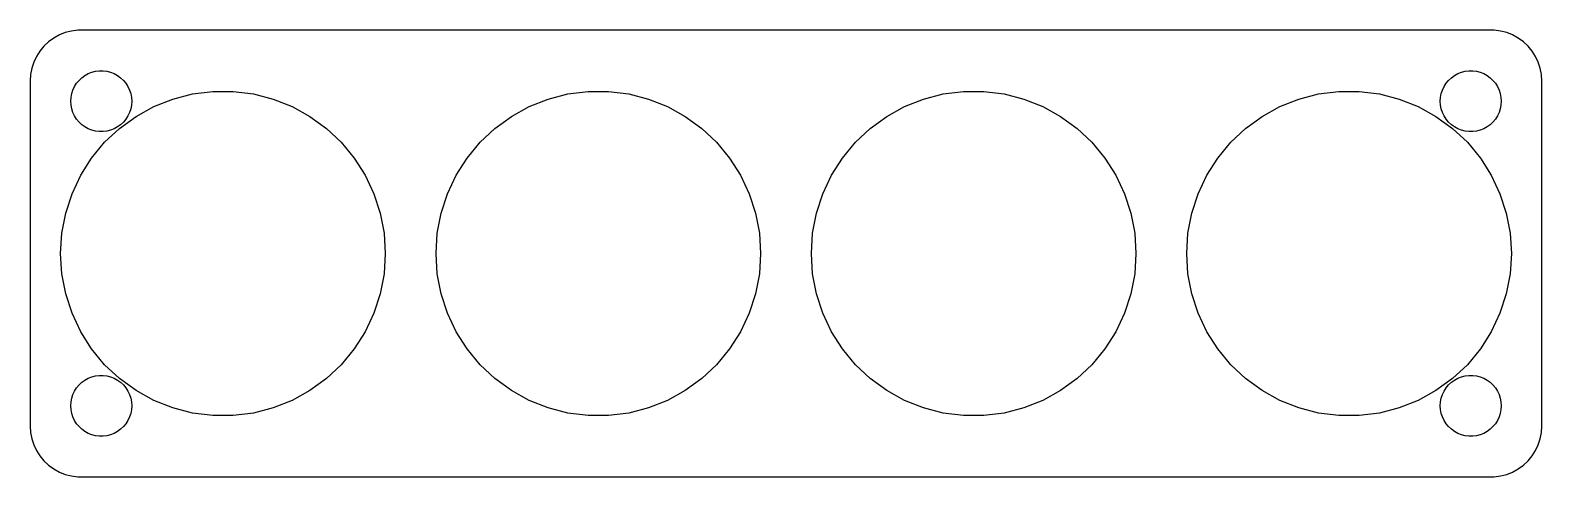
# Model space of a CAD drawing. Header units: metres. Extents: x -74 to 74, y -22 to 22.
import ezdxf

# ---------------------------------------------------------------- set-up
doc = ezdxf.new("R2010")
doc.units = ezdxf.units.M

msp = doc.modelspace()

# ---------------------------------------------------------------- linework, layer by layer
for p, q in [((-72.1791, 21.2216), (-72.6871, 20.8526)), ((-71.6289, 21.5241), (-72.1791, 21.2216)), ((-71.0451, 21.7553), (-71.6289, 21.5241)), ((-70.4369, 21.9114), (-71.0451, 21.7553)), ((-69.8139, 21.9901), (-70.4369, 21.9114)), ((69.8139, 21.9901), (-69.8139, 21.9901)), ((70.4369, 21.9114), (69.8139, 21.9901)), ((71.0451, 21.7553), (70.4369, 21.9114)), ((71.6289, 21.5241), (71.0451, 21.7553)), ((72.1791, 21.2216), (71.6289, 21.5241)), ((72.6871, 20.8526), (72.1791, 21.2216)), ((-73.8815, 19.4088), (-74.1489, 18.8406)), ((-73.5451, 19.9389), (-73.8815, 19.4088)), ((-73.1448, 20.4227), (-73.5451, 19.9389)), ((-72.6871, 20.8526), (-73.1448, 20.4227)), ((73.1448, 20.4227), (72.6871, 20.8526)), ((73.5451, 19.9389), (73.1448, 20.4227)), ((73.8815, 19.4088), (73.5451, 19.9389)), ((74.1489, 18.8406), (73.8815, 19.4088)), ((-74.3429, 18.2434), (-74.4606, 17.6267)), ((-74.1489, 18.8406), (-74.3429, 18.2434)), ((-68.427, 17.8532), (-68.0621, 17.9469)), ((-68.0621, 17.9469), (-67.6884, 17.9941)), ((-67.6884, 17.9941), (-67.3116, 17.9941)), ((-67.3116, 17.9941), (-66.9379, 17.9469)), ((-66.9379, 17.9469), (-66.573, 17.8532)), ((66.573, 17.8532), (66.9379, 17.9469)), ((66.9379, 17.9469), (67.3116, 17.9941)), ((67.3116, 17.9941), (67.6884, 17.9941)), ((67.6884, 17.9941), (68.0621, 17.9469)), ((68.0621, 17.9469), (68.427, 17.8532)), ((74.3429, 18.2434), (74.1489, 18.8406)), ((74.4606, 17.6267), (74.3429, 18.2434)), ((-74.4606, 17.6267), (-74.5, 17)), ((-74.5, 17), (-74.5, -17)), ((-70.2893, 16.1044), (-70.1289, 16.4453)), ((-70.1289, 16.4453), (-69.927, 16.7634)), ((-69.927, 16.7634), (-69.6869, 17.0536)), ((-69.6869, 17.0536), (-69.4123, 17.3115)), ((-69.4123, 17.3115), (-69.1075, 17.533)), ((-69.1075, 17.533), (-68.7773, 17.7145)), ((-68.7773, 17.7145), (-68.427, 17.8532)), ((-66.573, 17.8532), (-66.2227, 17.7145)), ((-66.2227, 17.7145), (-65.8925, 17.533)), ((-65.8925, 17.533), (-65.5877, 17.3115)), ((-65.5877, 17.3115), (-65.3131, 17.0536)), ((-65.3131, 17.0536), (-65.073, 16.7634)), ((-65.073, 16.7634), (-64.8711, 16.4453)), ((-64.8711, 16.4453), (-64.7107, 16.1044)), ((64.7107, 16.1044), (64.8711, 16.4453)), ((64.8711, 16.4453), (65.073, 16.7634)), ((65.073, 16.7634), (65.3131, 17.0536)), ((65.3131, 17.0536), (65.5877, 17.3115)), ((65.5877, 17.3115), (65.8925, 17.533)), ((65.8925, 17.533), (66.2227, 17.7145)), ((66.2227, 17.7145), (66.573, 17.8532)), ((68.427, 17.8532), (68.7773, 17.7145)), ((68.7773, 17.7145), (69.1075, 17.533)), ((69.1075, 17.533), (69.4123, 17.3115)), ((69.4123, 17.3115), (69.6869, 17.0536)), ((69.6869, 17.0536), (69.927, 16.7634)), ((69.927, 16.7634), (70.1289, 16.4453)), ((70.1289, 16.4453), (70.2893, 16.1044)), ((74.5, 17), (74.4606, 17.6267)), ((74.5, -17), (74.5, 17)), ((-70.5, 15), (-70.4763, 15.376)), ((-70.4763, 14.624), (-70.5, 15)), ((-70.4763, 15.376), (-70.4057, 15.7461)), ((-70.4057, 15.7461), (-70.2893, 16.1044)), ((-64.7107, 16.1044), (-64.5943, 15.7461)), ((-64.5943, 15.7461), (-64.5237, 15.376)), ((-64.5237, 15.376), (-64.5, 15)), ((-64.5, 15), (-64.5237, 14.624)), ((-62.3125, 14.4772), (-60.4443, 15.2169)), ((-60.4443, 15.2169), (-58.4981, 15.7166)), ((-58.4981, 15.7166), (-56.5046, 15.9684)), ((-56.5046, 15.9684), (-54.4953, 15.9684)), ((-54.4953, 15.9684), (-52.5019, 15.7166)), ((-52.5019, 15.7166), (-50.5557, 15.2169)), ((-50.5557, 15.2169), (-48.6875, 14.4772)), ((-25.3125, 14.4772), (-23.4443, 15.2169)), ((-23.4443, 15.2169), (-21.4981, 15.7166)), ((-21.4981, 15.7166), (-19.5046, 15.9684)), ((-19.5046, 15.9684), (-17.4953, 15.9684)), ((-17.4953, 15.9684), (-15.5019, 15.7166)), ((-15.5019, 15.7166), (-13.5557, 15.2169)), ((-13.5557, 15.2169), (-11.6875, 14.4772)), ((11.6875, 14.4772), (13.5557, 15.2169)), ((13.5557, 15.2169), (15.5019, 15.7166)), ((15.5019, 15.7166), (17.4953, 15.9684)), ((17.4953, 15.9684), (19.5046, 15.9684)), ((19.5046, 15.9684), (21.4981, 15.7166)), ((21.4981, 15.7166), (23.4443, 15.2169)), ((23.4443, 15.2169), (25.3125, 14.4772)), ((48.6875, 14.4772), (50.5557, 15.2169)), ((50.5557, 15.2169), (52.5019, 15.7166)), ((52.5019, 15.7166), (54.4953, 15.9684)), ((54.4953, 15.9684), (56.5046, 15.9684)), ((56.5046, 15.9684), (58.4981, 15.7166)), ((58.4981, 15.7166), (60.4443, 15.2169)), ((60.4443, 15.2169), (62.3125, 14.4772)), ((64.5, 15), (64.5237, 15.376)), ((64.5237, 14.624), (64.5, 15)), ((64.5237, 15.376), (64.5943, 15.7461)), ((64.5943, 15.7461), (64.7107, 16.1044)), ((70.2893, 16.1044), (70.4057, 15.7461)), ((70.4057, 15.7461), (70.4763, 15.376)), ((70.4763, 15.376), (70.5, 15)), ((70.5, 15), (70.4763, 14.624)), ((-70.4057, 14.2539), (-70.4763, 14.624)), ((-70.2893, 13.8956), (-70.4057, 14.2539)), ((-70.1289, 13.5547), (-70.2893, 13.8956)), ((-69.927, 13.2366), (-70.1289, 13.5547)), ((-65.6988, 12.3282), (-64.0732, 13.5092)), ((-64.8711, 13.5547), (-65.073, 13.2366)), ((-64.7107, 13.8956), (-64.8711, 13.5547)), ((-64.5943, 14.2539), (-64.7107, 13.8956)), ((-64.5237, 14.624), (-64.5943, 14.2539)), ((-64.0732, 13.5092), (-62.3125, 14.4772)), ((-48.6875, 14.4772), (-46.9268, 13.5092)), ((-46.9268, 13.5092), (-45.3012, 12.3282)), ((-28.6988, 12.3282), (-27.0732, 13.5092)), ((-27.0732, 13.5092), (-25.3125, 14.4772)), ((-11.6875, 14.4772), (-9.92676, 13.5092)), ((-9.92676, 13.5092), (-8.30121, 12.3282)), ((8.30121, 12.3282), (9.92676, 13.5092)), ((9.92676, 13.5092), (11.6875, 14.4772)), ((25.3125, 14.4772), (27.0732, 13.5092)), ((27.0732, 13.5092), (28.6988, 12.3282)), ((45.3012, 12.3282), (46.9268, 13.5092)), ((46.9268, 13.5092), (48.6875, 14.4772)), ((62.3125, 14.4772), (64.0732, 13.5092)), ((64.0732, 13.5092), (65.6988, 12.3282)), ((64.5943, 14.2539), (64.5237, 14.624)), ((64.7107, 13.8956), (64.5943, 14.2539)), ((64.8711, 13.5547), (64.7107, 13.8956)), ((65.073, 13.2366), (64.8711, 13.5547)), ((70.1289, 13.5547), (69.927, 13.2366)), ((70.2893, 13.8956), (70.1289, 13.5547)), ((70.4057, 14.2539), (70.2893, 13.8956)), ((70.4763, 14.624), (70.4057, 14.2539)), ((-69.6869, 12.9464), (-69.927, 13.2366)), ((-69.4123, 12.6884), (-69.6869, 12.9464)), ((-69.1075, 12.467), (-69.4123, 12.6884)), ((-68.7773, 12.2855), (-69.1075, 12.467)), ((-68.427, 12.1468), (-68.7773, 12.2855)), ((-68.0621, 12.0531), (-68.427, 12.1468)), ((-67.6884, 12.0059), (-68.0621, 12.0531)), ((-67.3116, 12.0059), (-67.6884, 12.0059)), ((-66.9379, 12.0531), (-67.3116, 12.0059)), ((-67.1635, 10.9527), (-65.6988, 12.3282)), ((-66.573, 12.1468), (-66.9379, 12.0531)), ((-66.2227, 12.2855), (-66.573, 12.1468)), ((-65.8925, 12.467), (-66.2227, 12.2855)), ((-65.5877, 12.6884), (-65.8925, 12.467)), ((-65.3131, 12.9464), (-65.5877, 12.6884)), ((-65.073, 13.2366), (-65.3131, 12.9464)), ((-45.3012, 12.3282), (-43.8365, 10.9527)), ((-30.1635, 10.9527), (-28.6988, 12.3282)), ((-8.30121, 12.3282), (-6.83649, 10.9527)), ((6.83649, 10.9527), (8.30121, 12.3282)), ((28.6988, 12.3282), (30.1635, 10.9527)), ((43.8365, 10.9527), (45.3012, 12.3282)), ((65.3131, 12.9464), (65.073, 13.2366)), ((65.5877, 12.6884), (65.3131, 12.9464)), ((65.8925, 12.467), (65.5877, 12.6884)), ((65.6988, 12.3282), (67.1635, 10.9527)), ((66.2227, 12.2855), (65.8925, 12.467)), ((66.573, 12.1468), (66.2227, 12.2855)), ((66.9379, 12.0531), (66.573, 12.1468)), ((67.3116, 12.0059), (66.9379, 12.0531)), ((67.6884, 12.0059), (67.3116, 12.0059)), ((68.0621, 12.0531), (67.6884, 12.0059)), ((68.427, 12.1468), (68.0621, 12.0531)), ((68.7773, 12.2855), (68.427, 12.1468)), ((69.1075, 12.467), (68.7773, 12.2855)), ((69.4123, 12.6884), (69.1075, 12.467)), ((69.6869, 12.9464), (69.4123, 12.6884)), ((69.927, 13.2366), (69.6869, 12.9464)), ((-68.4443, 9.40456), (-67.1635, 10.9527)), ((-43.8365, 10.9527), (-42.5557, 9.40456)), ((-31.4443, 9.40456), (-30.1635, 10.9527)), ((-6.83649, 10.9527), (-5.55573, 9.40456)), ((5.55573, 9.40456), (6.83649, 10.9527)), ((30.1635, 10.9527), (31.4443, 9.40456)), ((42.5557, 9.40456), (43.8365, 10.9527)), ((67.1635, 10.9527), (68.4443, 9.40456)), ((-69.5209, 7.70805), (-68.4443, 9.40456)), ((-42.5557, 9.40456), (-41.4791, 7.70805)), ((-32.5209, 7.70805), (-31.4443, 9.40456)), ((-5.55573, 9.40456), (-4.47908, 7.70805)), ((4.47908, 7.70805), (5.55573, 9.40456)), ((31.4443, 9.40456), (32.5209, 7.70805)), ((41.4791, 7.70805), (42.5557, 9.40456)), ((68.4443, 9.40456), (69.5209, 7.70805)), ((-70.3764, 5.88998), (-69.5209, 7.70805)), ((-41.4791, 7.70805), (-40.6236, 5.88998)), ((-33.3764, 5.88998), (-32.5209, 7.70805)), ((-4.47908, 7.70805), (-3.62357, 5.88998)), ((3.62357, 5.88998), (4.47908, 7.70805)), ((32.5209, 7.70805), (33.3764, 5.88998)), ((40.6236, 5.88998), (41.4791, 7.70805)), ((69.5209, 7.70805), (70.3764, 5.88998)), ((-70.9973, 3.97903), (-70.3764, 5.88998)), ((-40.6236, 5.88998), (-40.0027, 3.97903)), ((-33.9973, 3.97903), (-33.3764, 5.88998)), ((-3.62357, 5.88998), (-3.00266, 3.97903)), ((3.00266, 3.97903), (3.62357, 5.88998)), ((33.3764, 5.88998), (33.9973, 3.97903)), ((40.0027, 3.97903), (40.6236, 5.88998)), ((70.3764, 5.88998), (70.9973, 3.97903)), ((-71.3738, 2.00533), (-70.9973, 3.97903)), ((-40.0027, 3.97903), (-39.6262, 2.00533)), ((-34.3738, 2.00533), (-33.9973, 3.97903)), ((-3.00266, 3.97903), (-2.62616, 2.00533)), ((2.62616, 2.00533), (3.00266, 3.97903)), ((33.9973, 3.97903), (34.3738, 2.00533)), ((39.6262, 2.00533), (40.0027, 3.97903)), ((70.9973, 3.97903), (71.3738, 2.00533)), ((-71.5, 0), (-71.3738, 2.00533)), ((-39.6262, 2.00533), (-39.5, 0)), ((-34.5, 0), (-34.3738, 2.00533)), ((-2.62616, 2.00533), (-2.5, 0)), ((2.5, 0), (2.62616, 2.00533)), ((34.3738, 2.00533), (34.5, 0)), ((39.5, 0), (39.6262, 2.00533)), ((71.3738, 2.00533), (71.5, 0)), ((-71.3738, -2.00533), (-71.5, 0)), ((-39.5, 0), (-39.6262, -2.00533)), ((-34.3738, -2.00533), (-34.5, 0)), ((-2.5, 0), (-2.62616, -2.00533)), ((2.62616, -2.00533), (2.5, 0)), ((34.5, 0), (34.3738, -2.00533)), ((39.6262, -2.00533), (39.5, 0)), ((71.5, 0), (71.3738, -2.00533)), ((-70.9973, -3.97903), (-71.3738, -2.00533)), ((-39.6262, -2.00533), (-40.0027, -3.97903)), ((-33.9973, -3.97903), (-34.3738, -2.00533)), ((-2.62616, -2.00533), (-3.00266, -3.97903)), ((3.00266, -3.97903), (2.62616, -2.00533)), ((34.3738, -2.00533), (33.9973, -3.97903)), ((40.0027, -3.97903), (39.6262, -2.00533)), ((71.3738, -2.00533), (70.9973, -3.97903)), ((-70.3764, -5.88998), (-70.9973, -3.97903)), ((-40.0027, -3.97903), (-40.6236, -5.88998)), ((-33.3764, -5.88998), (-33.9973, -3.97903)), ((-3.00266, -3.97903), (-3.62357, -5.88998)), ((3.62357, -5.88998), (3.00266, -3.97903)), ((33.9973, -3.97903), (33.3764, -5.88998)), ((40.6236, -5.88998), (40.0027, -3.97903)), ((70.9973, -3.97903), (70.3764, -5.88998)), ((-69.5209, -7.70805), (-70.3764, -5.88998)), ((-40.6236, -5.88998), (-41.4791, -7.70805)), ((-32.5209, -7.70805), (-33.3764, -5.88998)), ((-3.62357, -5.88998), (-4.47908, -7.70805)), ((4.47908, -7.70805), (3.62357, -5.88998)), ((33.3764, -5.88998), (32.5209, -7.70805)), ((41.4791, -7.70805), (40.6236, -5.88998)), ((70.3764, -5.88998), (69.5209, -7.70805)), ((-68.4443, -9.40456), (-69.5209, -7.70805)), ((-41.4791, -7.70805), (-42.5557, -9.40456)), ((-31.4443, -9.40456), (-32.5209, -7.70805)), ((-4.47908, -7.70805), (-5.55573, -9.40456)), ((5.55573, -9.40456), (4.47908, -7.70805)), ((32.5209, -7.70805), (31.4443, -9.40456)), ((42.5557, -9.40456), (41.4791, -7.70805)), ((69.5209, -7.70805), (68.4443, -9.40456)), ((-67.1635, -10.9527), (-68.4443, -9.40456)), ((-42.5557, -9.40456), (-43.8365, -10.9527)), ((-30.1635, -10.9527), (-31.4443, -9.40456)), ((-5.55573, -9.40456), (-6.83649, -10.9527)), ((6.83649, -10.9527), (5.55573, -9.40456)), ((31.4443, -9.40456), (30.1635, -10.9527)), ((43.8365, -10.9527), (42.5557, -9.40456)), ((68.4443, -9.40456), (67.1635, -10.9527)), ((-65.6988, -12.3282), (-67.1635, -10.9527)), ((-43.8365, -10.9527), (-45.3012, -12.3282)), ((-28.6988, -12.3282), (-30.1635, -10.9527)), ((-6.83649, -10.9527), (-8.30121, -12.3282)), ((8.30121, -12.3282), (6.83649, -10.9527)), ((30.1635, -10.9527), (28.6988, -12.3282)), ((45.3012, -12.3282), (43.8365, -10.9527)), ((67.1635, -10.9527), (65.6988, -12.3282)), ((-70.1289, -13.5547), (-69.927, -13.2366)), ((-69.927, -13.2366), (-69.6869, -12.9464)), ((-69.6869, -12.9464), (-69.4123, -12.6884)), ((-69.4123, -12.6884), (-69.1075, -12.467)), ((-69.1075, -12.467), (-68.7773, -12.2855)), ((-68.7773, -12.2855), (-68.427, -12.1468)), ((-68.427, -12.1468), (-68.0621, -12.0531)), ((-68.0621, -12.0531), (-67.6884, -12.0059)), ((-67.6884, -12.0059), (-67.3116, -12.0059)), ((-67.3116, -12.0059), (-66.9379, -12.0531)), ((-66.9379, -12.0531), (-66.573, -12.1468)), ((-66.573, -12.1468), (-66.2227, -12.2855)), ((-66.2227, -12.2855), (-65.8925, -12.467)), ((-65.8925, -12.467), (-65.5877, -12.6884)), ((-64.0732, -13.5092), (-65.6988, -12.3282)), ((-65.5877, -12.6884), (-65.3131, -12.9464)), ((-65.3131, -12.9464), (-65.073, -13.2366)), ((-65.073, -13.2366), (-64.8711, -13.5547)), ((-45.3012, -12.3282), (-46.9268, -13.5092)), ((-27.0732, -13.5092), (-28.6988, -12.3282)), ((-8.30121, -12.3282), (-9.92676, -13.5092)), ((9.92676, -13.5092), (8.30121, -12.3282)), ((28.6988, -12.3282), (27.0732, -13.5092)), ((46.9268, -13.5092), (45.3012, -12.3282)), ((65.6988, -12.3282), (64.0732, -13.5092)), ((64.8711, -13.5547), (65.073, -13.2366)), ((65.073, -13.2366), (65.3131, -12.9464)), ((65.3131, -12.9464), (65.5877, -12.6884)), ((65.5877, -12.6884), (65.8925, -12.467)), ((65.8925, -12.467), (66.2227, -12.2855)), ((66.2227, -12.2855), (66.573, -12.1468)), ((66.573, -12.1468), (66.9379, -12.0531)), ((66.9379, -12.0531), (67.3116, -12.0059)), ((67.3116, -12.0059), (67.6884, -12.0059)), ((67.6884, -12.0059), (68.0621, -12.0531)), ((68.0621, -12.0531), (68.427, -12.1468)), ((68.427, -12.1468), (68.7773, -12.2855)), ((68.7773, -12.2855), (69.1075, -12.467)), ((69.1075, -12.467), (69.4123, -12.6884)), ((69.4123, -12.6884), (69.6869, -12.9464)), ((69.6869, -12.9464), (69.927, -13.2366)), ((69.927, -13.2366), (70.1289, -13.5547)), ((-70.5, -15), (-70.4763, -14.624)), ((-70.4763, -14.624), (-70.4057, -14.2539)), ((-70.4057, -14.2539), (-70.2893, -13.8956)), ((-70.2893, -13.8956), (-70.1289, -13.5547)), ((-64.8711, -13.5547), (-64.7107, -13.8956)), ((-64.7107, -13.8956), (-64.5943, -14.2539)), ((-64.5943, -14.2539), (-64.5237, -14.624)), ((-64.5237, -14.624), (-64.5, -15)), ((-62.3125, -14.4772), (-64.0732, -13.5092)), ((-60.4443, -15.2169), (-62.3125, -14.4772)), ((-48.6875, -14.4772), (-50.5557, -15.2169)), ((-46.9268, -13.5092), (-48.6875, -14.4772)), ((-25.3125, -14.4772), (-27.0732, -13.5092)), ((-23.4443, -15.2169), (-25.3125, -14.4772)), ((-11.6875, -14.4772), (-13.5557, -15.2169)), ((-9.92676, -13.5092), (-11.6875, -14.4772)), ((11.6875, -14.4772), (9.92676, -13.5092)), ((13.5557, -15.2169), (11.6875, -14.4772)), ((25.3125, -14.4772), (23.4443, -15.2169)), ((27.0732, -13.5092), (25.3125, -14.4772)), ((48.6875, -14.4772), (46.9268, -13.5092)), ((50.5557, -15.2169), (48.6875, -14.4772)), ((62.3125, -14.4772), (60.4443, -15.2169)), ((64.0732, -13.5092), (62.3125, -14.4772)), ((64.5, -15), (64.5237, -14.624)), ((64.5237, -14.624), (64.5943, -14.2539)), ((64.5943, -14.2539), (64.7107, -13.8956)), ((64.7107, -13.8956), (64.8711, -13.5547)), ((70.1289, -13.5547), (70.2893, -13.8956)), ((70.2893, -13.8956), (70.4057, -14.2539)), ((70.4057, -14.2539), (70.4763, -14.624)), ((70.4763, -14.624), (70.5, -15)), ((-70.4763, -15.376), (-70.5, -15)), ((-70.4057, -15.7461), (-70.4763, -15.376)), ((-70.2893, -16.1044), (-70.4057, -15.7461)), ((-70.1289, -16.4453), (-70.2893, -16.1044)), ((-64.7107, -16.1044), (-64.8711, -16.4453)), ((-64.5943, -15.7461), (-64.7107, -16.1044)), ((-64.5237, -15.376), (-64.5943, -15.7461)), ((-64.5, -15), (-64.5237, -15.376)), ((-58.4981, -15.7166), (-60.4443, -15.2169)), ((-56.5046, -15.9684), (-58.4981, -15.7166)), ((-54.4953, -15.9684), (-56.5046, -15.9684)), ((-52.5019, -15.7166), (-54.4953, -15.9684)), ((-50.5557, -15.2169), (-52.5019, -15.7166)), ((-21.4981, -15.7166), (-23.4443, -15.2169)), ((-19.5046, -15.9684), (-21.4981, -15.7166)), ((-17.4953, -15.9684), (-19.5046, -15.9684)), ((-15.5019, -15.7166), (-17.4953, -15.9684)), ((-13.5557, -15.2169), (-15.5019, -15.7166)), ((15.5019, -15.7166), (13.5557, -15.2169)), ((17.4953, -15.9684), (15.5019, -15.7166)), ((19.5046, -15.9684), (17.4953, -15.9684)), ((21.4981, -15.7166), (19.5046, -15.9684)), ((23.4443, -15.2169), (21.4981, -15.7166)), ((52.5019, -15.7166), (50.5557, -15.2169)), ((54.4953, -15.9684), (52.5019, -15.7166)), ((56.5046, -15.9684), (54.4953, -15.9684)), ((58.4981, -15.7166), (56.5046, -15.9684)), ((60.4443, -15.2169), (58.4981, -15.7166)), ((64.5237, -15.376), (64.5, -15)), ((64.5943, -15.7461), (64.5237, -15.376)), ((64.7107, -16.1044), (64.5943, -15.7461)), ((64.8711, -16.4453), (64.7107, -16.1044)), ((70.2893, -16.1044), (70.1289, -16.4453)), ((70.4057, -15.7461), (70.2893, -16.1044)), ((70.4763, -15.376), (70.4057, -15.7461)), ((70.5, -15), (70.4763, -15.376)), ((-74.5, -17), (-74.4606, -17.6267)), ((-74.4606, -17.6267), (-74.3429, -18.2434)), ((-69.927, -16.7634), (-70.1289, -16.4453)), ((-69.6869, -17.0536), (-69.927, -16.7634)), ((-69.4123, -17.3115), (-69.6869, -17.0536)), ((-69.1075, -17.533), (-69.4123, -17.3115)), ((-68.7773, -17.7145), (-69.1075, -17.533)), ((-68.427, -17.8532), (-68.7773, -17.7145)), ((-68.0621, -17.9469), (-68.427, -17.8532)), ((-66.573, -17.8532), (-66.9379, -17.9469)), ((-66.2227, -17.7145), (-66.573, -17.8532)), ((-65.8925, -17.533), (-66.2227, -17.7145)), ((-65.5877, -17.3115), (-65.8925, -17.533)), ((-65.3131, -17.0536), (-65.5877, -17.3115)), ((-65.073, -16.7634), (-65.3131, -17.0536)), ((-64.8711, -16.4453), (-65.073, -16.7634)), ((65.073, -16.7634), (64.8711, -16.4453)), ((65.3131, -17.0536), (65.073, -16.7634)), ((65.5877, -17.3115), (65.3131, -17.0536)), ((65.8925, -17.533), (65.5877, -17.3115)), ((66.2227, -17.7145), (65.8925, -17.533)), ((66.573, -17.8532), (66.2227, -17.7145)), ((66.9379, -17.9469), (66.573, -17.8532)), ((68.427, -17.8532), (68.0621, -17.9469)), ((68.7773, -17.7145), (68.427, -17.8532)), ((69.1075, -17.533), (68.7773, -17.7145)), ((69.4123, -17.3115), (69.1075, -17.533)), ((69.6869, -17.0536), (69.4123, -17.3115)), ((69.927, -16.7634), (69.6869, -17.0536)), ((70.1289, -16.4453), (69.927, -16.7634)), ((74.3429, -18.2434), (74.4606, -17.6267)), ((74.4606, -17.6267), (74.5, -17)), ((-74.3429, -18.2434), (-74.1489, -18.8406)), ((-74.1489, -18.8406), (-73.8815, -19.4088)), ((-67.6884, -17.9941), (-68.0621, -17.9469)), ((-67.3116, -17.9941), (-67.6884, -17.9941)), ((-66.9379, -17.9469), (-67.3116, -17.9941)), ((67.3116, -17.9941), (66.9379, -17.9469)), ((67.6884, -17.9941), (67.3116, -17.9941)), ((68.0621, -17.9469), (67.6884, -17.9941)), ((73.8815, -19.4088), (74.1489, -18.8406)), ((74.1489, -18.8406), (74.3429, -18.2434)), ((-73.8815, -19.4088), (-73.5451, -19.9389)), ((-73.5451, -19.9389), (-73.1448, -20.4227)), ((-73.1448, -20.4227), (-72.6871, -20.8526)), ((-72.6871, -20.8526), (-72.1791, -21.2216)), ((72.1791, -21.2216), (72.6871, -20.8526)), ((72.6871, -20.8526), (73.1448, -20.4227)), ((73.1448, -20.4227), (73.5451, -19.9389)), ((73.5451, -19.9389), (73.8815, -19.4088)), ((-72.1791, -21.2216), (-71.6289, -21.5241)), ((-71.6289, -21.5241), (-71.0451, -21.7553)), ((-71.0451, -21.7553), (-70.4369, -21.9114)), ((-70.4369, -21.9114), (-69.8139, -21.9901)), ((-69.8139, -21.9901), (69.8139, -21.9901)), ((69.8139, -21.9901), (70.4369, -21.9114)), ((70.4369, -21.9114), (71.0451, -21.7553)), ((71.0451, -21.7553), (71.6289, -21.5241)), ((71.6289, -21.5241), (72.1791, -21.2216))]:
    msp.add_line(p, q)

doc.saveas('drawing.dxf')
